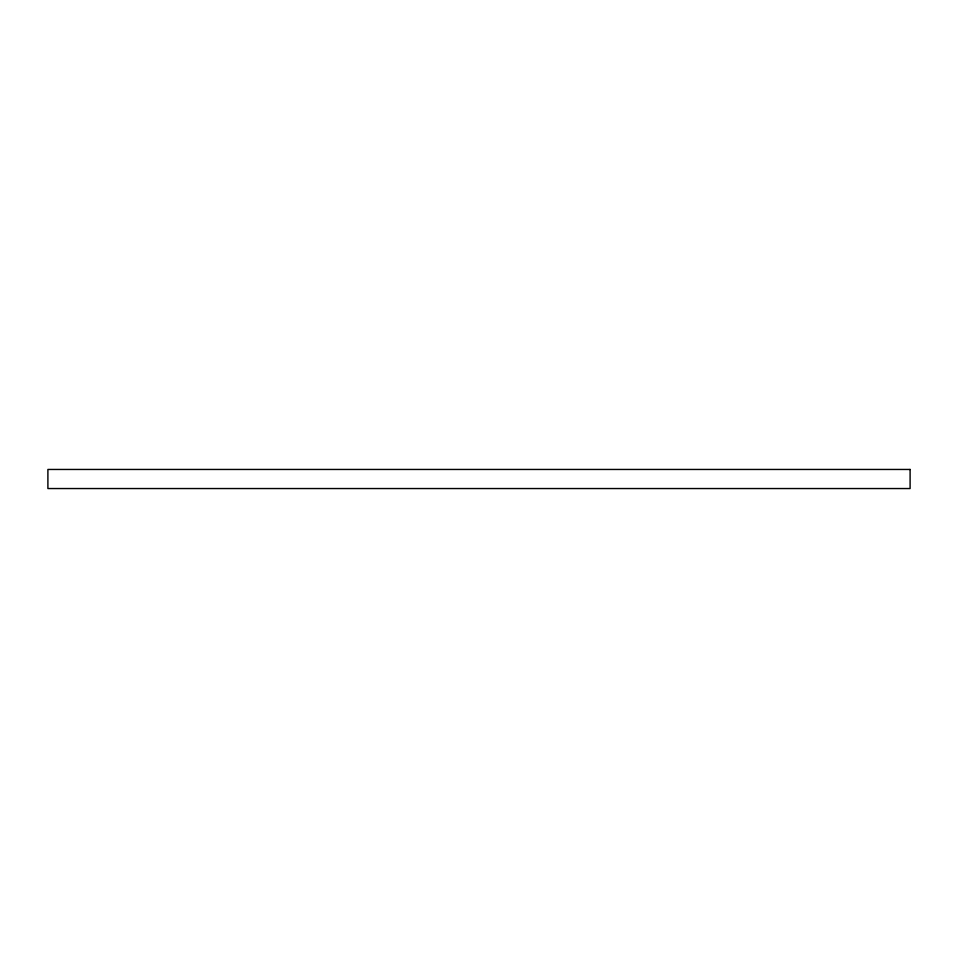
<?xml version="1.0" encoding="UTF-8"?>
<svg xmlns="http://www.w3.org/2000/svg" width="958" height="958" viewBox="0 0 958 958"><rect width="100%" height="100%" fill="white"/><g stroke="black" fill="none" stroke-linecap="round" stroke-linejoin="round"><path stroke-width="1.44" d="M910.1 469.456L47.9 469.456L47.9 488.544L910.1 488.544L910.1 469.456"/></g></svg>
